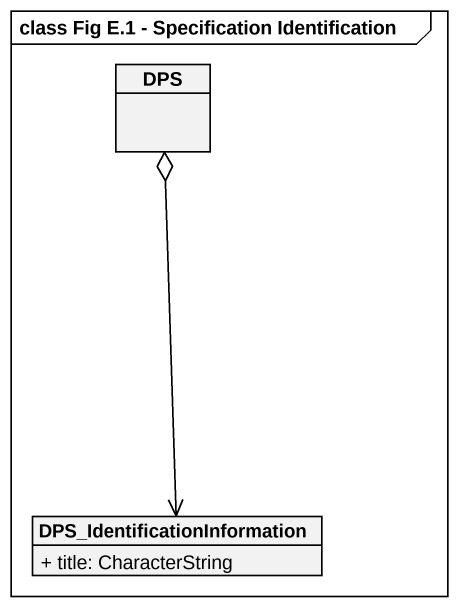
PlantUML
@startuml
mainframe class Fig E.1 - Specification Identification
hide circle
hide empty members
skinparam classAttributeIconSize 0
class DPS
class "DPS_IdentificationInformation" as DPS_IdentificationInformatio {
  + title: CharacterString
}
DPS o--> DPS_IdentificationInformatio
@enduml
